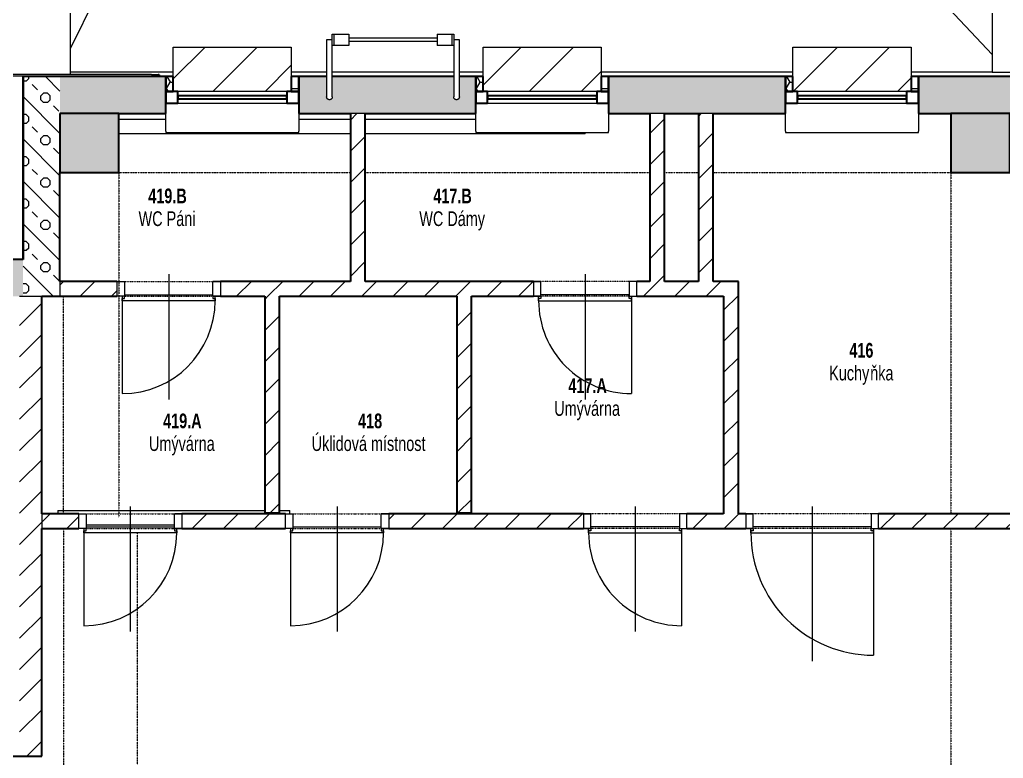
# Model space of a CAD drawing. Header units: millimetres. Extents: x 46521 to 257780, y -45352 to 20466.
# Drawn here: x 71442 to 78109, y -21862 to -16852 of the extents above; entities that cross this region are included whole.
import ezdxf

# ---------------------------------------------------------------- set-up
doc = ezdxf.new("R2010")
doc.units = ezdxf.units.MM
doc.linetypes.add('Dash dot dot', pattern=[5, 2, -1, 0, -1, 0, -1])
doc.linetypes.add('Čerchovaná se dvěma tečkami', pattern=[2.59, 1, -0.53, 0, -0.53, 0, -0.53])
for name, color, linetype, lineweight in [('A-AREA-IDEN', 2, 'Continuous', 9), ('A-DETL', 90, 'Continuous', 13), ('A-DOOR', 31, 'Continuous', 13), ('A-DOOR-FRAM', 31, 'Continuous', 25), ('A-GENM', 13, 'Continuous', 13), ('A-GLAZ', 151, 'Continuous', 13), ('A-ROOF', 132, 'Continuous', 13), ('A-WALL', 113, 'Continuous', 13), ('A-WALL-PATT', 111, 'Continuous', 35), ('E-POWR-CNDT', 130, 'Continuous', 13), ('E-POWR-CNTR', 130, 'Continuous', 13), ('E-POWR-RISE', 130, 'Continuous', 13), ('Q-SPCQ', 91, 'Continuous', 13), ('S-COLS', 52, 'Continuous', 13)]:
    doc.layers.add(name, color=color, linetype=linetype, lineweight=lineweight)
doc.styles.add('Arial_2', font='arial.ttf', dxfattribs={"width": 0.7, "height": 100})
doc.styles.add('Arial_B', font='arialbd.ttf', dxfattribs={"width": 0.7, "height": 100})
pattern_1 = [(45, (0, 0), (-106.06602, 106.06602), [])]

# ---------------------------------------------------------------- blocks, each defined once
blk = doc.blocks.new('DVERE_1k_oblozka - DD03_01_600x1970_koupelna-1549522-2NP_DEMOLICE B')
at = {"layer": 'A-DOOR'}
for p, q in [((0, 102.9), (0, -747.1)), ((-350, 52.9), (-300, 52.9)), ((-350, -47.1), (-350, 52.9)), ((-300, 52.9), (-300, -47.1)), ((300, 52.9), (350, 52.9)), ((300, -47.1), (300, 52.9)), ((350, 52.9), (350, -47.1)), ((-300, -47.1), (-350, -47.1)), ((-315, -47.1), (-315, -707.1)), ((350, -47.1), (300, -47.1)), ((315, -77.1), (315, -47.1)), ((205, -77.1), (-205, -77.1))]:
    blk.add_line(p, q, dxfattribs=at)
at = {"layer": 'A-DOOR', "linetype": 'Čerchovaná se dvěma tečkami'}
for p, q in [((-300, 52.9), (300, 52.9)), ((-300, -47.1), (300, -47.1))]:
    blk.add_line(p, q, dxfattribs=at)
at = {"layer": 'A-DOOR', "lineweight": 25}
for p, q in [((-315, -62.1), (-300, -62.1)), ((-315, -77.1), (-315, -62.1)), ((-300, -37.1), (300, -37.1)), ((-300, -62.1), (-300, -47.1)), ((300, -47.1), (300, -62.1)), ((300, -62.1), (315, -62.1)), ((315, -62.1), (315, -77.1)), ((315, -77.1), (-315, -77.1))]:
    blk.add_line(p, q, dxfattribs=at)
at = {"layer": 'A-DOOR'}
blk.add_arc((-315, -77.1), 630, 270, 0, dxfattribs=at)
at = {"layer": 'A-DOOR-FRAM'}
for p, q in [((-350, 52.9), (-300, 52.9)), ((-300, 52.9), (-300, -47.1)), ((300, -47.1), (300, 52.9)), ((350, 52.9), (300, 52.9)), ((-300, -47.1), (-350, -47.1)), ((300, -47.1), (350, -47.1))]:
    blk.add_line(p, q, dxfattribs=at)
blk = doc.blocks.new('DVERE_1k_oblozka - DD03_01_600x1970_koupelna-1549523-2NP_DEMOLICE B')
at = {"layer": 'A-DOOR'}
for p, q in [((0, -102.9), (0, 747.1)), ((-315, 47.1), (-315, 707.1)), ((205, 77.1), (-205, 77.1)), ((315, 77.1), (315, 47.1)), ((-300, 47.1), (-350, 47.1)), ((-350, 47.1), (-350, -52.9)), ((-300, -52.9), (-300, 47.1)), ((350, 47.1), (300, 47.1)), ((300, 47.1), (300, -52.9)), ((350, -52.9), (350, 47.1)), ((-350, -52.9), (-300, -52.9)), ((300, -52.9), (350, -52.9))]:
    blk.add_line(p, q, dxfattribs=at)
at = {"layer": 'A-DOOR', "lineweight": 25}
for p, q in [((315, 77.1), (-315, 77.1)), ((-315, 77.1), (-315, 62.1)), ((315, 62.1), (315, 77.1)), ((-315, 62.1), (-300, 62.1)), ((-300, 62.1), (-300, 47.1)), ((-300, 37.1), (300, 37.1)), ((300, 47.1), (300, 62.1)), ((300, 62.1), (315, 62.1))]:
    blk.add_line(p, q, dxfattribs=at)
at = {"layer": 'A-DOOR', "linetype": 'Čerchovaná se dvěma tečkami'}
for p, q in [((-300, 47.1), (300, 47.1)), ((-300, -52.9), (300, -52.9))]:
    blk.add_line(p, q, dxfattribs=at)
at = {"layer": 'A-DOOR'}
blk.add_arc((-315, 77.1), 630, 360, 90, dxfattribs=at)
at = {"layer": 'A-DOOR-FRAM'}
for p, q in [((-300, 47.1), (-350, 47.1)), ((-300, -52.9), (-300, 47.1)), ((300, 47.1), (300, -52.9)), ((300, 47.1), (350, 47.1)), ((-350, -52.9), (-300, -52.9)), ((350, -52.9), (300, -52.9))]:
    blk.add_line(p, q, dxfattribs=at)
blk = doc.blocks.new('DVERE_1k_oblozka - DD03_01_800x1970_koupelna-1549521-2NP_DEMOLICE B')
at = {"layer": 'A-DOOR'}
for p, q in [((0, -102.9), (0, 947.1)), ((-415, 47.1), (-415, 907.1)), ((305, 77.1), (-305, 77.1)), ((415, 77.1), (415, 47.1)), ((-400, 47.1), (-450, 47.1)), ((-450, 47.1), (-450, -52.9)), ((-400, -52.9), (-400, 47.1)), ((450, 47.1), (400, 47.1)), ((400, 47.1), (400, -52.9)), ((450, -52.9), (450, 47.1)), ((-450, -52.9), (-400, -52.9)), ((400, -52.9), (450, -52.9))]:
    blk.add_line(p, q, dxfattribs=at)
at = {"layer": 'A-DOOR', "lineweight": 25}
for p, q in [((415, 77.1), (-415, 77.1)), ((-415, 77.1), (-415, 62.1)), ((415, 62.1), (415, 77.1)), ((-415, 62.1), (-400, 62.1)), ((-400, 62.1), (-400, 47.1)), ((-400, 37.1), (400, 37.1)), ((400, 47.1), (400, 62.1)), ((400, 62.1), (415, 62.1))]:
    blk.add_line(p, q, dxfattribs=at)
at = {"layer": 'A-DOOR', "linetype": 'Čerchovaná se dvěma tečkami'}
for p, q in [((-400, 47.1), (400, 47.1)), ((-400, -52.9), (400, -52.9))]:
    blk.add_line(p, q, dxfattribs=at)
at = {"layer": 'A-DOOR'}
blk.add_arc((-415, 77.1), 830, 360, 90, dxfattribs=at)
at = {"layer": 'A-DOOR-FRAM'}
for p, q in [((-400, 47.1), (-450, 47.1)), ((-400, -52.9), (-400, 47.1)), ((400, 47.1), (400, -52.9)), ((400, 47.1), (450, 47.1)), ((-450, -52.9), (-400, -52.9)), ((450, -52.9), (400, -52.9))]:
    blk.add_line(p, q, dxfattribs=at)
blk = doc.blocks.new('OKNO_1k - OKNO_1k_900x1000-2034294-2NP_DEMOLICE B')
at = {"layer": 'A-GLAZ'}
h = blk.add_hatch(dxfattribs=at)
h.set_pattern_fill('FP_70', color=256, style=0, pattern_type=2)
h.set_pattern_definition([(0, (-74983.28, 17363.343), (75, 43.3), [50, -100]), (60, (-74933.28, 17363.343), (0.0011, 86.601905), [50, -100]), (300, (-74933.28, 17363.343), (74.9989, -43.301905), [50, -100])])
h.paths.add_polyline_path([(450, 25), (450, 126), (400, 126), (400, 25)])
h.paths.add_polyline_path([(-450, 25), (-400, 25), (-400, 126), (-450, 126)])
at = {"layer": 'A-GLAZ', "lineweight": 35}
for p, q in [((-400, 126), (-450, 126)), ((-450, 126), (-450, 25)), ((-400, 25), (-400, 126)), ((400, 126), (400, 25)), ((450, 126), (400, 126)), ((450, 25), (450, 126)), ((-450, 25), (-400, 25)), ((-450, 25), (-450, -55)), ((-370, 25), (-450, 25)), ((-370, -55), (-370, 25)), ((450, 25), (370, 25)), ((370, 25), (370, -55)), ((400, 25), (450, 25)), ((450, -55), (450, 25)), ((-450, -55), (-370, -55)), ((370, -5), (-370, -5)), ((-370, -5), (-370, -25)), ((-370, -25), (370, -25)), ((370, -25), (370, -5)), ((370, -55), (450, -55))]:
    blk.add_line(p, q, dxfattribs=at)
at = {"layer": 'A-GLAZ'}
for p, q in [((370, 25), (-370, 25)), ((-370, -55), (370, -55))]:
    blk.add_line(p, q, dxfattribs=at)
blk = doc.blocks.new('parapet s nosem_vnitní - parapet s nosem_vnitní-1280301-2NP_DEMOLICE B')
at = {"layer": 'A-GENM'}
for p, q in [((-450, -190), (-450, -70)), ((450, -70), (450, -190)), ((-450, -190), (-450, -200)), ((450, -200), (450, -190)), ((-450, -200), (450, -200))]:
    blk.add_line(p, q, dxfattribs=at)
blk = doc.blocks.new('parapet_ext - parapet_ext-V35-2NP_DEMOLICE B')
at = {"layer": 'Q-SPCQ'}
h = blk.add_hatch(dxfattribs=at)
h.set_pattern_fill('FP_71', color=41, style=0, pattern_type=2)
h.set_pattern_definition([(45, (-74983.28, 17338.34), (-176.7767, 176.7767), [])])
h.paths.add_polyline_path([(-309.7, 0), (400, 0), (400, 300), (-400, 300), (-400, 0), (-370, 0)])
at = {"layer": 'Q-SPCQ', "color": 51, "lineweight": 25}
for p, q in [((-400, 101), (-400, 300)), ((-400, 300), (400, 300)), ((400, 300), (400, 101))]:
    blk.add_line(p, q, dxfattribs=at)
blk = doc.blocks.new('OKNO_1k - OKNO_1k_900x1000-V36-2NP_DEMOLICE B')
at = {"layer": 'A-GLAZ'}
h = blk.add_hatch(dxfattribs=at)
h.set_pattern_fill('FP_72', color=256, style=0, pattern_type=2)
h.set_pattern_definition([(0, (-72883.28, 17363.343), (75, 43.3), [50, -100]), (60, (-72833.28, 17363.343), (0.0011, 86.601905), [50, -100]), (300, (-72833.28, 17363.343), (74.9989, -43.301905), [50, -100])])
h.paths.add_polyline_path([(450, 25), (450, 126), (400, 126), (400, 25)])
h.paths.add_polyline_path([(-450, 25), (-400, 25), (-400, 126), (-450, 126)])
at = {"layer": 'A-GLAZ', "lineweight": 35}
for p, q in [((-400, 126), (-450, 126)), ((-450, 126), (-450, 25)), ((-400, 25), (-400, 126)), ((400, 126), (400, 25)), ((450, 126), (400, 126)), ((450, 25), (450, 126)), ((-450, 25), (-400, 25)), ((-450, 25), (-450, -55)), ((-370, 25), (-450, 25)), ((-370, -55), (-370, 25)), ((450, 25), (370, 25)), ((370, 25), (370, -55)), ((400, 25), (450, 25)), ((450, -55), (450, 25)), ((-450, -55), (-370, -55)), ((370, -5), (-370, -5)), ((-370, -5), (-370, -25)), ((-370, -25), (370, -25)), ((370, -25), (370, -5)), ((370, -55), (450, -55))]:
    blk.add_line(p, q, dxfattribs=at)
at = {"layer": 'A-GLAZ'}
for p, q in [((370, 25), (-370, 25)), ((-370, -55), (370, -55))]:
    blk.add_line(p, q, dxfattribs=at)
blk = doc.blocks.new('parapet_ext - parapet_ext-V37-2NP_DEMOLICE B')
at = {"layer": 'Q-SPCQ'}
h = blk.add_hatch(dxfattribs=at)
h.set_pattern_fill('FP_73', color=41, style=0, pattern_type=2)
h.set_pattern_definition([(45, (-72883.28, 17338.34), (-176.7767, 176.7767), [])])
h.paths.add_polyline_path([(278.1, 0), (400, 0), (400, 300), (-400, 300), (-400, 0), (-370, 0)])
at = {"layer": 'Q-SPCQ', "color": 51, "lineweight": 25}
for p, q in [((-400, 101), (-400, 300)), ((-400, 300), (400, 300)), ((400, 300), (400, 101))]:
    blk.add_line(p, q, dxfattribs=at)
blk = doc.blocks.new('OKNO_1k - OKNO_1k_900x1000-V38-2NP_DEMOLICE B')
at = {"layer": 'A-GLAZ'}
h = blk.add_hatch(dxfattribs=at)
h.set_pattern_fill('FP_74', color=256, style=0, pattern_type=2)
h.set_pattern_definition([(0, (-77083.28, 17363.343), (75, 43.3), [50, -100]), (60, (-77033.28, 17363.343), (0.0011, 86.601905), [50, -100]), (300, (-77033.28, 17363.343), (74.9989, -43.301905), [50, -100])])
h.paths.add_polyline_path([(450, 25), (450, 126), (400, 126), (400, 25)])
h.paths.add_polyline_path([(-400, 25), (-400, 126), (-450, 126), (-450, 25)])
at = {"layer": 'A-GLAZ', "lineweight": 35}
for p, q in [((-400, 126), (-450, 126)), ((-450, 126), (-450, 25)), ((-400, 25), (-400, 126)), ((400, 126), (400, 25)), ((450, 126), (400, 126)), ((450, 25), (450, 126)), ((-450, 25), (-400, 25)), ((-450, 25), (-450, -55)), ((-370, 25), (-450, 25)), ((-370, -55), (-370, 25)), ((450, 25), (370, 25)), ((370, 25), (370, -55)), ((400, 25), (450, 25)), ((450, -55), (450, 25)), ((-450, -55), (-370, -55)), ((370, -5), (-370, -5)), ((-370, -5), (-370, -25)), ((-370, -25), (370, -25)), ((370, -25), (370, -5)), ((370, -55), (450, -55))]:
    blk.add_line(p, q, dxfattribs=at)
at = {"layer": 'A-GLAZ'}
for p, q in [((370, 25), (-370, 25)), ((-370, -55), (370, -55))]:
    blk.add_line(p, q, dxfattribs=at)
blk = doc.blocks.new('parapet_ext - parapet_ext-V39-2NP_DEMOLICE B')
at = {"layer": 'Q-SPCQ'}
h = blk.add_hatch(dxfattribs=at)
h.set_pattern_fill('FP_75', color=41, style=0, pattern_type=2)
h.set_pattern_definition([(45, (-77083.28, 17338.34), (-176.7767, 176.7767), [])])
h.paths.add_polyline_path([(370, 0), (400, 0), (400, 300), (-400, 300), (-400, 0), (-370, 0)])
at = {"layer": 'Q-SPCQ', "color": 51, "lineweight": 25}
for p, q in [((-400, 101), (-400, 300)), ((-400, 300), (400, 300)), ((400, 300), (400, 101))]:
    blk.add_line(p, q, dxfattribs=at)
blk = doc.blocks.new('Žebřík - Standardní-1244347-2NP_DEMOLICE B')
at = {"layer": 'Q-SPCQ', "color": 41}
for p, q in [((-411.6, 425.8), (-401.6, 425.8)), ((-411.6, 349.6), (-411.6, 425.8)), ((-401.6, 425.8), (-300, 425.8)), ((-401.6, 425.8), (-401.6, 349.6)), ((-300, 425.8), (-300, 349.6)), ((300, 425.8), (401.6, 425.8)), ((300, 425.8), (300, 349.6)), ((401.6, 425.8), (411.6, 425.8)), ((401.6, 349.6), (401.6, 425.8)), ((411.6, 425.8), (411.6, 349.6)), ((-449.7, 387.7), (-449.7, 0)), ((-430.6, 387.7), (-449.7, 387.7)), ((-411.6, 387.7), (-430.6, 387.7)), ((-411.6, 0), (-411.6, 387.7)), ((-401.6, 349.6), (-411.6, 349.6)), ((-300, 349.6), (-401.6, 349.6)), ((300, 397.7), (-300, 397.7)), ((-300, 377.7), (300, 377.7)), ((401.6, 349.6), (300, 349.6)), ((411.6, 349.6), (401.6, 349.6)), ((411.6, 387.7), (411.6, 0)), ((430.7, 387.7), (411.6, 387.7)), ((449.7, 387.7), (430.7, 387.7)), ((449.7, 0), (449.7, 387.7))]:
    blk.add_line(p, q, dxfattribs=at)
for points, knots in [([(-430.6, -19.1), (-432.3, -19.1), (-434.8, -18.7), (-438, -17.7), (-440.2, -16.5), (-441.9, -15.4), (-443.2, -14.3), (-444.4, -13.2), (-445.8, -11.6), (-447, -9.9), (-447.7, -8.4), (-448.3, -7.3), (-448.7, -6.1), (-449.1, -4.9), (-449.3, -3.7), (-449.6, -2.5), (-449.7, -1.2), (-449.7, -0.4), (-449.7, 0)], [0, 0, 0, 0, 0.0833333, 0.125, 0.1666667, 0.2083333, 0.2291667, 0.25, 0.2916667, 0.3333333, 0.3541667, 0.375, 0.3958333, 0.4166667, 0.4375, 0.4583333, 0.4791667, 0.5, 0.5, 0.5, 0.5]), ([(-411.6, 0), (-411.6, -0.4), (-411.6, -1.2), (-411.7, -2.5), (-412, -3.7), (-412.2, -4.9), (-412.6, -6.1), (-413, -7.3), (-413.6, -8.4), (-414.1, -9.5), (-414.8, -10.6), (-415.8, -11.9), (-416.9, -13.2), (-418.1, -14.3), (-419.4, -15.4), (-421.1, -16.5), (-423.3, -17.7), (-426.5, -18.7), (-429, -19.1), (-430.6, -19.1)], [0.5, 0.5, 0.5, 0.5, 0.5208333, 0.5416667, 0.5625, 0.5833333, 0.6041667, 0.625, 0.6458333, 0.6666667, 0.6875, 0.7083333, 0.75, 0.7708333, 0.7916667, 0.8333333, 0.875, 0.9166667, 1, 1, 1, 1]), ([(430.7, -19.1), (429, -19.1), (426.5, -18.7), (423.3, -17.7), (421.1, -16.5), (419.4, -15.4), (418.1, -14.3), (416.9, -13.2), (415.5, -11.6), (414.3, -9.9), (413.6, -8.4), (413, -7.3), (412.6, -6.1), (412.2, -4.9), (412, -3.7), (411.7, -2.5), (411.6, -1.2), (411.6, -0.4), (411.6, 0)], [0, 0, 0, 0, 0.0833333, 0.125, 0.1666667, 0.2083333, 0.2291667, 0.25, 0.2916667, 0.3333333, 0.3541667, 0.375, 0.3958333, 0.4166667, 0.4375, 0.4583333, 0.4791667, 0.5, 0.5, 0.5, 0.5]), ([(449.7, 0), (449.7, -0.4), (449.7, -1.2), (449.6, -2.5), (449.3, -3.7), (449.1, -4.9), (448.7, -6.1), (448.3, -7.3), (447.7, -8.4), (447.2, -9.5), (446.5, -10.6), (445.5, -11.9), (444.4, -13.2), (443.2, -14.3), (441.9, -15.4), (440.2, -16.5), (438, -17.7), (434.8, -18.7), (432.3, -19.1), (430.7, -19.1)], [0.5, 0.5, 0.5, 0.5, 0.5208333, 0.5416667, 0.5625, 0.5833333, 0.6041667, 0.625, 0.6458333, 0.6666667, 0.6875, 0.7083333, 0.75, 0.7708333, 0.7916667, 0.8333333, 0.875, 0.9166667, 1, 1, 1, 1])]:
    blk.add_open_spline(points, degree=3, knots=knots, dxfattribs=at)
blk = doc.blocks.new('Betonový čtvercový sloup - 400 x 400-1924018-2NP_DEMOLICE B')
at = {"layer": 'S-COLS'}
blk.add_hatch(color=9, dxfattribs=at).paths.add_polyline_path([(200, -200), (200, 200), (-200, 200), (-200, -200), (-95.4, -200)])
at = {"layer": 'S-COLS', "lineweight": 35}
for p, q in [((200, 200), (-200, 200)), ((-200, 200), (-200, -200)), ((200, -200), (200, 200)), ((-200, -200), (200, -200))]:
    blk.add_line(p, q, dxfattribs=at)

msp = doc.modelspace()

# ---------------------------------------------------------------- hatches: boundary and pattern name
at = {"layer": 'A-WALL-PATT', "lineweight": 13}
h = msp.add_hatch(dxfattribs=at)
h.set_pattern_fill('FP_102', color=256, angle=45, style=0, pattern_type=2)
h.set_pattern_definition([(135, (71715.3, -17911.41), (-143.684, -143.684), []), (90, (71648, -17682.47), (-143.684, 143.684), [25.4, -261.968]), (135, (71648, -17657.07), (-143.684, -143.684), [25.4, -177.8]), (180, (71630.04, -17639.1), (-143.684, -143.684), [25.4, -261.968]), (225, (71604.64, -17639.1), (143.684, -143.684), [25.4, -177.8]), (90, (71586.68, -17682.47), (-143.684, 143.684), [25.4, -261.968]), (135, (71604.64, -17700.43), (-143.684, -143.684), [25.4, -177.8]), (180, (71630.04, -17700.43), (-143.684, -143.684), [25.4, -261.968]), (225, (71648, -17682.47), (143.684, -143.684), [25.4, -177.8]), (135, (71563.46, -17615.88), (-143.684, -143.684), [50.8, -152.4])])
h.paths.add_polyline_path([(71465.3, -18728.2), (71715.3, -18728.2), (71715.3, -17238.3), (71465.3, -17238.3), (71465.3, -18628.2)])
h = msp.add_hatch(dxfattribs=at)
h.set_pattern_fill('FP_42', color=256, angle=-315, style=0, pattern_type=2)
h.set_pattern_definition([(225, (83855.62, -17238.34), (143.684, -143.684), []), (180, (83626.68, -17305.65), (-143.684, -143.684), [25.4, -261.968]), (225, (83601.28, -17305.65), (143.684, -143.684), [25.4, -177.8]), (270, (83583.32, -17323.6), (143.684, -143.684), [25.4, -261.968]), (315, (83583.32, -17349), (143.684, 143.684), [25.4, -177.8]), (180, (83626.68, -17366.97), (-143.684, -143.684), [25.4, -261.968]), (225, (83644.64, -17349), (143.684, -143.684), [25.4, -177.8]), (270, (83644.64, -17323.61), (143.684, -143.684), [25.4, -261.968]), (315, (83626.68, -17305.65), (143.684, 143.684), [25.4, -177.8]), (225, (83560.1, -17390.19), (143.684, -143.684), [50.8, -152.4])])
h.paths.add_polyline_path([(95739.6, -17488.3), (96139.6, -17488.3), (96139.6, -17238.3), (95433.4, -17238.3), (95433.4, -17338.3), (95483.4, -17338.3), (95483.4, -17488.3)])
h.paths.add_polyline_path([(93083.4, -17488.3), (93083.4, -17338.3), (93133.4, -17338.3), (93133.4, -17238.3), (92733.4, -17238.3), (92733.4, -17338.3), (92783.4, -17338.3), (92783.4, -17488.3), (92819.8, -17488.3)])
h.paths.add_polyline_path([(90383.4, -17488.3), (90383.4, -17338.3), (90433.4, -17338.3), (90433.4, -17238.3), (88448.4, -17238.3), (88448.4, -17338.3), (88498.4, -17338.3), (88498.4, -17488.3), (90125.8, -17488.3)])
h.paths.add_polyline_path([(85871.3, -17488.3), (86098.4, -17488.3), (86098.4, -17338.3), (86148.4, -17338.3), (86148.4, -17238.3), (85768.4, -17238.3), (85768.4, -17488.3)])
h.paths.add_polyline_path([(84568.4, -17488.3), (84568.4, -17238.3), (83468.4, -17238.3), (83468.4, -17488.3), (83689.1, -17488.3), (83689.1, -17408.3), (84089.1, -17408.3), (84089.1, -17488.3)])
h.paths.add_polyline_path([(82268.4, -17488.3), (82268.4, -17238.3), (81918.4, -17238.3), (81918.4, -17338.3), (81968.4, -17338.3), (81968.4, -17488.3), (82234.5, -17488.3)])
h.paths.add_polyline_path([(79210.1, -17488.3), (79568.4, -17488.3), (79568.4, -17338.3), (79618.4, -17338.3), (79618.4, -17238.3), (77533.3, -17238.3), (77533.3, -17488.3), (78253.3, -17488.3)])
h.paths.add_polyline_path([(76633.3, -17488.3), (76633.3, -17238.3), (75433.3, -17238.3), (75433.3, -17488.3), (76185.8, -17488.3)])
h.paths.add_polyline_path([(73541.8, -17488.3), (74533.3, -17488.3), (74533.3, -17238.3), (74422.2, -17238.3), (74421.8, -17378.7), (74421.5, -17381), (74419.6, -17385.6), (74416.6, -17389.5), (74412.6, -17392.5), (74408, -17394.4), (74403.1, -17395.1), (74398.2, -17394.4), (74393.6, -17392.5), (74389.6, -17389.5), (74386.6, -17385.6), (74384.7, -17381), (74384.1, -17372.4), (74384.1, -17238.3), (73560.9, -17238.3), (73560.5, -17378.7), (73560.2, -17381), (73558.3, -17385.6), (73555.3, -17389.5), (73550.3, -17393), (73546.7, -17394.4), (73541.8, -17395.1), (73536.9, -17394.4), (73532.3, -17392.5), (73528.3, -17389.5), (73525.3, -17385.6), (73523.4, -17381), (73522.8, -17372.4), (73522.8, -17238.3), (73333.3, -17238.3), (73333.3, -17488.3), (73539.4, -17488.3)])
h.paths.add_polyline_path([(72433.3, -17488.3), (72433.3, -17238.3), (71715.3, -17238.3), (71715.3, -17488.3), (72405.3, -17488.3)])
h = msp.add_hatch(dxfattribs=at)
h.set_pattern_fill('FP_10', color=256, style=0, pattern_type=2)
h.set_pattern_definition(pattern_1)
h.paths.add_polyline_path([(73784.2, -18628.2), (73784.2, -17488.3), (73684.2, -17488.3), (73684.2, -18628.2)])
h = msp.add_hatch(dxfattribs=at)
h.set_pattern_fill('FP_10', color=256, style=0, pattern_type=2)
h.set_pattern_definition(pattern_1)
h.paths.add_polyline_path([(75813.3, -18628.2), (75813.3, -17488.3), (75713.3, -17488.3), (75713.3, -18628.2)])
h = msp.add_hatch(dxfattribs=at)
h.set_pattern_fill('FP_10', color=256, style=0, pattern_type=2)
h.set_pattern_definition(pattern_1)
h.paths.add_polyline_path([(76142, -18628.2), (76142, -17488.3), (76042, -17488.3), (76042, -18628.2)])
h = msp.add_hatch(dxfattribs=at)
h.set_pattern_fill('FP_5', color=256, angle=45, style=0, pattern_type=2)
h.set_pattern_definition([(45, (62550.18, -18728.17), (-143.684, 143.684), []), (360, (62779.13, -18660.87), (143.684, 143.684), [25.4, -261.968]), (45, (62804.53, -18660.87), (-143.684, 143.684), [25.4, -177.8]), (90, (62822.49, -18642.9), (-143.684, 143.684), [25.4, -261.968]), (135, (62822.5, -18617.5), (-143.684, -143.684), [25.4, -177.8]), (360, (62779.13, -18599.54), (143.684, 143.684), [25.4, -261.968]), (45, (62761.17, -18617.5), (-143.684, 143.684), [25.4, -177.8]), (90, (62761.17, -18642.9), (-143.684, 143.684), [25.4, -261.968]), (135, (62779.13, -18660.87), (-143.684, -143.684), [25.4, -177.8]), (45, (62845.71, -18576.32), (-143.684, 143.684), [50.8, -152.4])])
h.paths.add_polyline_path([(71442.4, -18728.2), (71465.3, -18728.2), (71465.3, -18478.2), (71347.4, -18478.2), (71347.4, -18728.2)])
h.paths.add_polyline_path([(70137, -18728.2), (70139.4, -18728.2), (70139.4, -18478.2), (69597.4, -18478.2), (69597.4, -18728.2)])
h.paths.add_polyline_path([(67626.8, -18728.2), (68397.4, -18728.2), (68397.4, -18478.2), (67497.4, -18478.2), (67497.4, -18728.2)])
h.paths.add_polyline_path([(65600.4, -18728.2), (66297.4, -18728.2), (66297.4, -18478.2), (65397.4, -18478.2), (65397.4, -18728.2)])
h.paths.add_polyline_path([(64088.2, -18728.2), (64197.4, -18728.2), (64197.4, -18478.2), (63297.4, -18478.2), (63297.4, -18728.2), (63974.1, -18728.2)])
h.paths.add_polyline_path([(62097.4, -18728.2), (62097.4, -18478.2), (61449.5, -18478.2), (61449.5, -18728.2), (61829.1, -18728.2)])
h.paths.add_polyline_path([(60249.5, -18728.2), (60249.5, -18478.2), (59347.4, -18478.2), (59347.4, -18728.2), (60150.5, -18728.2)])
h.paths.add_polyline_path([(58039.5, -18728.2), (58147.4, -18728.2), (58147.4, -18478.2), (57247.4, -18478.2), (57247.4, -18728.2)])
h.paths.add_polyline_path([(56047.4, -18728.2), (56047.4, -18478.2), (55486.9, -18478.2), (55486.9, -18728.2), (55771.2, -18728.2)])
h.paths.add_polyline_path([(54286.9, -18728.2), (54286.9, -18478.2), (53491.4, -18478.2), (53491.4, -18728.2), (53741.4, -18728.2)])
h = msp.add_hatch(dxfattribs=at)
h.set_pattern_fill('FP_10', color=256, style=0, pattern_type=2)
h.set_pattern_definition(pattern_1)
h.paths.add_polyline_path([(76185.8, -18728.2), (76213.3, -18728.2), (76213.3, -18628.2), (75624.2, -18628.2), (75624.2, -18728.2)])
h.paths.add_polyline_path([(74924.2, -18728.2), (74924.2, -18628.2), (72802.4, -18628.2), (72802.4, -18728.2), (74673.6, -18728.2)])
h.paths.add_polyline_path([(71715.3, -18728.2), (72102.4, -18728.2), (72102.4, -18628.2), (71715.3, -18628.2)])
h = msp.add_hatch(dxfattribs=at)
h.set_pattern_fill('FP_10', color=256, style=0, pattern_type=2)
h.set_pattern_definition(pattern_1)
h.paths.add_polyline_path([(76313.3, -20203.2), (76313.3, -18628.2), (76213.3, -18628.2), (76213.3, -20203.2)])
h = msp.add_hatch(dxfattribs=at)
h.set_pattern_fill('FP_10', color=256, style=0, pattern_type=2)
h.set_pattern_definition(pattern_1)
h.paths.add_polyline_path([(71442.4, -21748.2), (71592.4, -21748.2), (71592.4, -18728.2), (71442.4, -18728.2), (71442.4, -20230.5)])
h = msp.add_hatch(dxfattribs=at)
h.set_pattern_fill('FP_10', color=256, style=0, pattern_type=2)
h.set_pattern_definition(pattern_1)
h.paths.add_polyline_path([(73161.4, -20198.1), (73204.2, -20198.1), (73204.2, -18728.2), (73104.2, -18728.2), (73104.2, -20198.1)])
h = msp.add_hatch(dxfattribs=at)
h.set_pattern_fill('FP_10', color=256, style=0, pattern_type=2)
h.set_pattern_definition(pattern_1)
h.paths.add_polyline_path([(74504.2, -20198.1), (74504.2, -18728.2), (74404.2, -18728.2), (74404.2, -20198.1)])
h = msp.add_hatch(dxfattribs=at)
h.set_pattern_fill('FP_10', color=256, style=0, pattern_type=2)
h.set_pattern_definition(pattern_1)
h.paths.add_polyline_path([(78153.3, -20303.2), (78153.3, -20203.2), (77263.3, -20203.2), (77263.3, -20303.2), (77697.9, -20303.2)])
h.paths.add_polyline_path([(76185.8, -20303.2), (76363.3, -20303.2), (76363.3, -20203.2), (75963.3, -20203.2), (75963.3, -20303.2)])
h.paths.add_polyline_path([(74673.6, -20303.2), (75263.3, -20303.2), (75263.3, -20203.2), (73943.3, -20203.2), (73943.3, -20303.2)])
h.paths.add_polyline_path([(73161.4, -20303.2), (73243.3, -20303.2), (73243.3, -20203.2), (72542.4, -20203.2), (72542.4, -20303.2)])
h.paths.add_polyline_path([(71592.4, -20303.2), (71842.4, -20303.2), (71842.4, -20203.2), (71592.4, -20203.2), (71592.4, -20230.5)])
h = msp.add_hatch(dxfattribs=at)
h.set_pattern_fill('FP_10', color=256, style=0, pattern_type=2)
h.set_pattern_definition(pattern_1)
h.paths.add_polyline_path([(71592.4, -21848.2), (71592.4, -21748.2), (69216.8, -21748.2), (69216.8, -21848.2), (70137, -21848.2)])
h.paths.add_polyline_path([(68316.8, -21848.2), (68316.8, -21748.2), (66476.8, -21748.2), (66476.8, -21848.2), (67112.6, -21848.2)])
h.paths.add_polyline_path([(65576.8, -21848.2), (65576.8, -21748.2), (61829.1, -21748.2), (61829.1, -21848.2), (64088.2, -21848.2)])

# ---------------------------------------------------------------- linework, layer by layer
at = {"layer": 'A-DETL', "linetype": 'Dash dot dot'}
for p, q in [((72115.3, -17888.3), (73684.2, -17888.3)), ((72115.3, -17888.3), (72115.3, -20228.3)), ((73784.2, -17888.3), (75713.3, -17888.3)), ((75813.3, -17888.3), (76042, -17888.3)), ((76142, -17888.3), (77753.3, -17888.3)), ((77753.3, -17888.3), (77753.3, -20203.2)), ((71740, -20203.2), (71740, -18728.2)), ((71740, -20303.2), (71740, -23527.5)), ((77753.3, -20303.2), (77753.3, -23546.6)), ((72240, -23527.5), (72240, -20333.2))]:
    msp.add_line(p, q, dxfattribs=at)
at = {"layer": 'A-ROOF', "color": 41}
for p, q in [((71787.4, -17223.8), (71787.4, -12028.2)), ((78034.2, -12026.1), (78034.2, -17208.3)), ((71462.8, -18478.2), (71462.8, -17238.3)), ((71462.8, -17238.3), (71465.3, -17238.3)), ((71787.4, -17238.3), (71787.4, -17233.5)), ((78034.2, -17208.3), (78441.1, -17208.3))]:
    msp.add_line(p, q, dxfattribs=at)
at = {"layer": 'A-ROOF', "lineweight": 25}
for q in [(71787.4, -17046.3), (78034.2, -17088.8)]:
    msp.add_line((73904.8, -12693.2), q, dxfattribs=at)
at = {"layer": 'A-ROOF'}
for p, q in [((72483.3, -17208.3), (71787.4, -17208.3)), ((73522.8, -17208.3), (73283.3, -17208.3)), ((74384.1, -17208.3), (73560.9, -17208.3)), ((74583.3, -17208.3), (74422.2, -17208.3)), ((76683.3, -17208.3), (75383.3, -17208.3)), ((78034.2, -17208.3), (77483.3, -17208.3))]:
    msp.add_line(p, q, dxfattribs=at)
at = {"layer": 'A-WALL', "color": 41}
msp.add_line((71462.8, -17238.3), (71465.3, -17782.5), dxfattribs=at)
at = {"layer": 'A-WALL', "lineweight": 35}
for p, q in [((72433.3, -17238.3), (71465.3, -17238.3)), ((71465.3, -17238.3), (71465.3, -18478.2)), ((72433.3, -17488.3), (72433.3, -17238.3)), ((73522.8, -17238.3), (73333.3, -17238.3)), ((73333.3, -17238.3), (73333.3, -17488.3)), ((74384.1, -17238.3), (73560.9, -17238.3)), ((74533.3, -17238.3), (74422.2, -17238.3)), ((74533.3, -17488.3), (74533.3, -17238.3)), ((76633.3, -17238.3), (75433.3, -17238.3)), ((75433.3, -17238.3), (75433.3, -17488.3)), ((76633.3, -17488.3), (76633.3, -17238.3)), ((79618.4, -17238.3), (77533.3, -17238.3)), ((77533.3, -17238.3), (77533.3, -17488.3)), ((72115.3, -17488.3), (72433.3, -17488.3)), ((73333.3, -17488.3), (73684.2, -17488.3)), ((73684.2, -17488.3), (73684.2, -18628.2)), ((73784.2, -17488.3), (74533.3, -17488.3)), ((73784.2, -18628.2), (73784.2, -17488.3)), ((75433.3, -17488.3), (75713.3, -17488.3)), ((75713.3, -17488.3), (75713.3, -18628.2)), ((75813.3, -17488.3), (76042, -17488.3)), ((75813.3, -18628.2), (75813.3, -17488.3)), ((76042, -17488.3), (76042, -18628.2)), ((76142, -17488.3), (76633.3, -17488.3)), ((76142, -18628.2), (76142, -17488.3)), ((77533.3, -17488.3), (77753.3, -17488.3)), ((71715.3, -18628.2), (71715.3, -17888.3)), ((71465.3, -18478.2), (71347.4, -18478.2)), ((72102.4, -18628.2), (71715.3, -18628.2)), ((73684.2, -18628.2), (72802.4, -18628.2)), ((74924.2, -18628.2), (73784.2, -18628.2)), ((75713.3, -18628.2), (75624.2, -18628.2)), ((76042, -18628.2), (75813.3, -18628.2)), ((76313.3, -18628.2), (76142, -18628.2)), ((76313.3, -20203.2), (76313.3, -18628.2)), ((71592.4, -20203.2), (71592.4, -18728.2)), ((71592.4, -18728.2), (72102.4, -18728.2)), ((72802.4, -18728.2), (73104.2, -18728.2)), ((73104.2, -18728.2), (73104.2, -20198.1)), ((73204.2, -20198.1), (73204.2, -18728.2)), ((73204.2, -18728.2), (74404.2, -18728.2)), ((74404.2, -18728.2), (74404.2, -20198.1)), ((74504.2, -20198.1), (74504.2, -18728.2)), ((74504.2, -18728.2), (74924.2, -18728.2)), ((75624.2, -18728.2), (76213.3, -18728.2)), ((76213.3, -18728.2), (76213.3, -20203.2)), ((73104.2, -20198.1), (73204.2, -20198.1)), ((74404.2, -20198.1), (74504.2, -20198.1)), ((71842.4, -20203.2), (71592.4, -20203.2)), ((73243.3, -20203.2), (72542.4, -20203.2)), ((75263.3, -20203.2), (73943.3, -20203.2)), ((76213.3, -20203.2), (75963.3, -20203.2)), ((76363.3, -20203.2), (76313.3, -20203.2)), ((78153.3, -20203.2), (77263.3, -20203.2)), ((71592.4, -21848.2), (71592.4, -20303.2)), ((71592.4, -20303.2), (71842.4, -20303.2)), ((72542.4, -20303.2), (73243.3, -20303.2)), ((73943.3, -20303.2), (75263.3, -20303.2)), ((75963.3, -20303.2), (76363.3, -20303.2)), ((77263.3, -20303.2), (78153.3, -20303.2)), ((69216.8, -21848.2), (71592.4, -21848.2))]:
    msp.add_line(p, q, dxfattribs=at)
at = {"layer": 'A-WALL'}
for p, q in [((72115.3, -17526.9), (72433.3, -17526.9)), ((73333.3, -17526.9), (73684.2, -17526.9)), ((73784.2, -17488.3), (73684.2, -17488.3)), ((73784.2, -17526.9), (74533.3, -17526.9)), ((75813.3, -17488.3), (75713.3, -17488.3)), ((76142, -17488.3), (76042, -17488.3)), ((73684.2, -17626.9), (72115.3, -17626.9)), ((75275.2, -17626.9), (73784.2, -17626.9)), ((75275.2, -17626.9), (75275.2, -17618.3)), ((71715.3, -18628.2), (71715.3, -18728.2)), ((71442.4, -18728.2), (71592.4, -18728.2)), ((71701.8, -20180.9), (73104.2, -20180.9)), ((71701.8, -20180.9), (71701.8, -20203.2)), ((73204.2, -20180.9), (73272.4, -20180.9)), ((73272.4, -20203.2), (73272.4, -20180.9)), ((71592.4, -20203.2), (71592.4, -20303.2)), ((72492.4, -20280.9), (71892.4, -20280.9))]:
    msp.add_line(p, q, dxfattribs=at)
at = {"layer": 'E-POWR-CNDT', "color": 41}
for p, q in [((72302.3, -17223.7), (71307.5, -17223.7)), ((71307.5, -17233.7), (72302.3, -17233.7)), ((72334.8, -17223.7), (72302.3, -17223.7)), ((72302.3, -17233.7), (72334.8, -17233.7))]:
    msp.add_line(p, q, dxfattribs=at)
at = {"layer": 'E-POWR-CNDT', "color": 41, "flags": 128}
for points in [[(72334.8, -17223.7), (72336.8, -17223.7), (72338.8, -17223.7), (72340.8, -17223.7), (72342.7, -17223.7), (72344.7, -17223.7), (72346.7, -17223.7), (72348.6, -17223.7), (72350.5, -17223.7), (72352.4, -17223.7), (72354.2, -17223.7), (72356.1, -17223.7), (72357.9, -17223.7), (72359.6, -17223.7), (72361.3, -17223.7), (72363, -17223.7), (72364.6, -17223.7), (72366.2, -17223.7), (72367.7, -17223.7), (72369.2, -17223.7), (72370.6, -17223.7), (72372, -17223.7), (72373.3, -17223.7), (72374.6, -17223.7), (72375.7, -17223.7), (72376.8, -17223.7), (72377.9, -17223.7), (72378.9, -17223.7), (72379.8, -17223.7), (72380.6, -17223.7), (72381.4, -17223.7), (72382.1, -17223.7), (72382.7, -17223.7), (72383.2, -17223.7), (72383.7, -17223.7), (72384, -17223.7), (72384.3, -17223.7), (72384.6, -17223.7)], [(72384.8, -17233.7), (72384.7, -17233.7), (72384.6, -17233.7), (72384.4, -17233.7), (72384.1, -17233.7), (72383.8, -17233.7), (72383.3, -17233.7), (72382.8, -17233.7), (72382.2, -17233.7), (72381.6, -17233.7), (72380.8, -17233.7), (72380, -17233.7), (72379.1, -17233.7), (72378.2, -17233.7), (72377.1, -17233.7), (72376, -17233.7), (72374.9, -17233.7), (72373.7, -17233.7), (72372.4, -17233.7), (72371, -17233.7), (72369.6, -17233.7), (72368.1, -17233.7), (72366.6, -17233.7), (72365.1, -17233.7), (72363.5, -17233.7), (72361.8, -17233.7), (72360.1, -17233.7), (72358.3, -17233.7), (72356.6, -17233.7), (72354.7, -17233.7), (72352.9, -17233.7), (72351, -17233.7), (72349.1, -17233.7), (72347.2, -17233.7), (72345.2, -17233.7), (72343.3, -17233.7), (72341.3, -17233.7), (72339.3, -17233.7), (72337.3, -17233.7), (72335.3, -17233.7), (72334.8, -17233.7)], [(72387.1, -17233.1), (72387, -17233.2), (72386.8, -17233.3), (72386.6, -17233.3), (72386.4, -17233.4), (72386.2, -17233.5), (72386, -17233.5), (72385.8, -17233.6), (72385.6, -17233.6), (72385.4, -17233.6), (72385.2, -17233.7), (72385, -17233.7), (72384.8, -17233.7), (72384.8, -17233.7)], [(72385.4, -17223.7), (72385.6, -17223.7), (72385.8, -17223.8), (72386, -17223.8), (72386.2, -17223.9), (72386.3, -17223.9), (72386.5, -17224), (72386.7, -17224.1)], [(72389.5, -17230.2), (72389.5, -17230.4), (72389.4, -17230.6), (72389.3, -17230.8), (72389.2, -17231), (72389.1, -17231.2), (72389, -17231.3), (72388.9, -17231.5), (72388.8, -17231.7), (72388.7, -17231.8), (72388.5, -17232), (72388.4, -17232.1), (72388.3, -17232.3), (72388.1, -17232.4), (72388, -17232.5), (72387.8, -17232.6), (72387.6, -17232.8), (72387.5, -17232.9)], [(72388.5, -17225.3), (72388.6, -17225.5), (72388.8, -17225.6), (72388.9, -17225.8), (72389, -17226), (72389.1, -17226.1), (72389.2, -17226.3), (72389.3, -17226.5), (72389.4, -17226.7), (72389.4, -17226.9), (72389.5, -17227), (72389.6, -17227.2), (72389.6, -17227.4), (72389.7, -17227.6), (72389.7, -17227.8), (72389.7, -17228), (72389.8, -17228.2), (72389.8, -17228.4)]]:
    msp.add_lwpolyline(points, dxfattribs=at)
at = {"layer": 'E-POWR-CNTR', "color": 41}
for p, q in [((72374.8, -17228.7), (72394.8, -17228.7)), ((72384.8, -17238.7), (72384.8, -17218.7))]:
    msp.add_line(p, q, dxfattribs=at)
at = {"layer": 'E-POWR-RISE', "color": 41}
for start, end in [(0, 180), (180, 0)]:
    msp.add_arc((72384.8, -17228.7), 5, start, end, dxfattribs=at)

# ---------------------------------------------------------------- block references
at = {"layer": 'A-DOOR'}
for p in [(72452.4, -18681), (72192.4, -20256), (73593.3, -20256)]:
    msp.add_blockref('DVERE_1k_oblozka - DD03_01_600x1970_koupelna-1549522-2NP_DEMOLICE B', p, dxfattribs=at)
at = {"layer": 'A-DOOR', "rotation": 180}
for name, p in [('DVERE_1k_oblozka - DD03_01_600x1970_koupelna-1549523-2NP_DEMOLICE B', (75274.2, -18681)), ('DVERE_1k_oblozka - DD03_01_600x1970_koupelna-1549523-2NP_DEMOLICE B', (75613.3, -20256)), ('DVERE_1k_oblozka - DD03_01_800x1970_koupelna-1549521-2NP_DEMOLICE B', (76813.3, -20256))]:
    msp.add_blockref(name, p, dxfattribs=at)
at = {"layer": 'A-GENM'}
for p in [(72883.3, -17418.3), (74983.3, -17418.3), (77083.3, -17418.3)]:
    msp.add_blockref('parapet s nosem_vnitní - parapet s nosem_vnitní-1280301-2NP_DEMOLICE B', p, dxfattribs=at)
at = {"layer": 'A-GLAZ'}
for name, p in [('OKNO_1k - OKNO_1k_900x1000-V36-2NP_DEMOLICE B', (72883.3, -17363.3)), ('OKNO_1k - OKNO_1k_900x1000-2034294-2NP_DEMOLICE B', (74983.3, -17363.3)), ('OKNO_1k - OKNO_1k_900x1000-V38-2NP_DEMOLICE B', (77083.3, -17363.3))]:
    msp.add_blockref(name, p, dxfattribs=at)
at = {"layer": 'Q-SPCQ', "color": 41}
msp.add_blockref('Žebřík - Standardní-1244347-2NP_DEMOLICE B', (73972.5, -17376), dxfattribs=at)
at = {"layer": 'Q-SPCQ', "color": 51, "lineweight": 25}
for name, p in [('parapet_ext - parapet_ext-V37-2NP_DEMOLICE B', (72883.3, -17338.3)), ('parapet_ext - parapet_ext-V35-2NP_DEMOLICE B', (74983.3, -17338.3)), ('parapet_ext - parapet_ext-V39-2NP_DEMOLICE B', (77083.3, -17338.3))]:
    msp.add_blockref(name, p, dxfattribs=at)
at = {"layer": 'S-COLS'}
for p in [(71915.3, -17688.3), (77953.3, -17688.3)]:
    msp.add_blockref('Betonový čtvercový sloup - 400 x 400-1924018-2NP_DEMOLICE B', p, dxfattribs=at)

# ---------------------------------------------------------------- texts
at = {"layer": 'A-AREA-IDEN', "lineweight": 18, "char_height": 100, "attachment_point": 1}
for s, insert, width, style in [('419.B', (72314, -17997.7), 322.679, 'Arial_B'), ('417.B', (74245.6, -17997.7), 322.679, 'Arial_B'), ('WC Páni', (72248.2, -18151.9), 482.616, 'Arial_2'), ('WC Dámy', (74150.8, -18151.9), 552.764, 'Arial_2'), ('416', (77065.3, -19044.7), 202.025, 'Arial_B'), ('Kuchy', (76928.8, -19198.9), 336.709, 'Arial_2'), ('ňka', (77206.7, -19198.9), 196.413, 'Arial_2'), ('417.A', (75161.2, -19285), 322.679, 'Arial_B'), ('Umývárna', (75065.3, -19439.1), 555.569, 'Arial_2'), ('419.A', (72414.7, -19523.5), 322.679, 'Arial_B'), ('418', (73736, -19523.5), 202.025, 'Arial_B'), ('Úklidová místnost', (73421.2, -19677.6), 965.232, 'Arial_2'), ('Umývárna', (72318.8, -19677.6), 555.569, 'Arial_2')]:
    msp.add_mtext(s, dxfattribs=dict(at, insert=insert, width=width, style=style))

doc.saveas('drawing.dxf')
